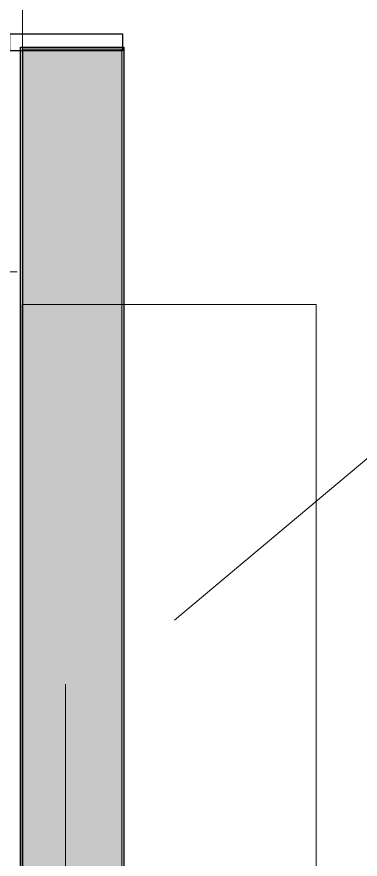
# Model space of a CAD drawing. Header units: millimetres. Extents: x 8 to 41779, y 4087 to 28530.
# Drawn here: x 18826 to 19565, y 14960 to 16771 of the extents above; entities that cross this region are included whole.
import ezdxf

# ---------------------------------------------------------------- set-up
doc = ezdxf.new("R2010")
doc.units = ezdxf.units.MM
doc.header["$LTSCALE"] = 50
doc.linetypes.add('PDF_56-4_56-4_0-0_0-0', pattern=[112.8, 56.4, -56.4, 0, 0])
doc.linetypes.add('PDF_70-6_70-6_0-0_0-0', pattern=[141.2, 70.6, -70.6, 0, 0])
for name, color, linetype in [('01_Daemmung_neu', 9, 'Continuous'), ('05_Linien_stark', 7, 'Continuous'), ('06_Linien_fein', 3, 'Continuous')]:
    doc.layers.add(name, color=color, linetype=linetype)

msp = doc.modelspace()

# ---------------------------------------------------------------- hatches: boundary and pattern name
at = {"layer": '01_Daemmung_neu'}
msp.add_hatch(color=7, dxfattribs=at).paths.add_polyline_path([(18834.3, 16706.2), (19056.6, 16706.2), (19056.6, 8604.8), (18834.3, 8604.8)])

# ---------------------------------------------------------------- linework, layer by layer
msp.add_lwpolyline([(18834.3, 16706.2), (19056.6, 16706.2), (19056.6, 8604.8), (18834.3, 8604.8)], close=True, dxfattribs=at)
at = {"layer": '05_Linien_stark', "lineweight": 15}
msp.add_line((16826.5, 16222.7), (18826.5, 16222.7), dxfattribs=at)
at = {"layer": '05_Linien_stark', "lineweight": 18}
for points in [[(18837.9, 18081.1), (30434.6, 18081.1), (30434.6, 7255.9), (18837.9, 7255.9)], [(18838.7, 16701.8), (19052.2, 16701.8), (19052.2, 8609.3), (18838.7, 8609.3)], [(18837.5, 16152.7), (19470.1, 16152.7), (19470.1, 14661.5), (18837.5, 14661.5)]]:
    msp.add_lwpolyline(points, close=True, dxfattribs=at)
at = {"layer": '05_Linien_stark', "lineweight": 30}
msp.add_lwpolyline([(18811.2, 16734.7), (19053.1, 16734.7), (19053.1, 16698.2), (18811.2, 16698.2)], close=True, dxfattribs=at)
at = {"layer": '06_Linien_fein', "linetype": 'PDF_70-6_70-6_0-0_0-0', "lineweight": 9}
msp.add_line((21869.6, 17743.2), (18847.3, 15207.3), dxfattribs=at)
at = {"layer": '06_Linien_fein', "linetype": 'PDF_56-4_56-4_0-0_0-0', "lineweight": 9}
msp.add_line((18930.9, 15336.4), (18930.9, 8422.5), dxfattribs=at)

doc.saveas('drawing.dxf')
